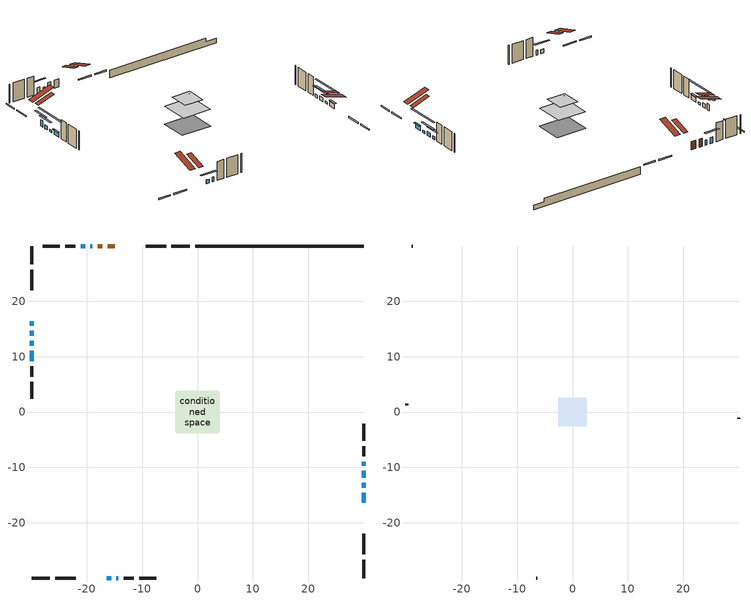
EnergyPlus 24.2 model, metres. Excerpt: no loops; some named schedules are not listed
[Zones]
conditioned space
 floor adiabatic (AdiabaticFloorConstruction): -3.79,-3.79 -3.79,3.79 3.79,3.79 3.79,-3.79 z2.99
 floor foundation (Slab1 construction): -4.04,-3.56 -4.04,3.56 4.04,3.56 4.04,-3.56 z-1.49
 wall outside (RimJoist1 construction): -1.38,29.97 -4.7,29.97 / -29.97,-29.97 -26.65,-29.97 / -29.97,29.97 -29.97,26.65 / 29.97,-29.97 29.97,-26.65 z0.55:0.85
 wall outside (RimJoist2 construction): -5.63,29.97 -9.36,29.97 / -25.72,-29.97 -21.99,-29.97 / -29.97,25.72 -29.97,21.99 / 29.97,-25.72 29.97,-21.99 z0.55:0.85
 wall outside (AdiabaticWallConstruction 1): -14.94,29.97 -16.23,29.97 / -17.16,29.97 -18.04,29.97 z0.55:2.58
 wall outside (AdiabaticWallConstruction): 29.97,-16.41 29.97,-14.58 / -29.97,11.03 -29.97,9.2 z0.55:1.72; -29.97,16.41 -29.97,15.6 / -20.28,29.97 -21.1,29.97 z0.55:2.13; -29.97,14.67 -29.97,13.75 / -16.41,-29.97 -15.59,-29.97 / 29.97,-11.86 29.97,-10.64 z0.55:1.57; 29.97,-13.65 29.97,-12.79 / -29.97,12.83 -29.97,11.96 z0.55:1.11; -18.96,29.97 -19.36,29.97 / -14.67,-29.97 -14.28,-29.97 z0.55:1.77; 29.97,-9.71 29.97,-8.95 z0.55:1.31
 wall outside (Wall1 construction): -22.03,29.97 -23.91,29.97 / -13.35,-29.97 -11.47,-29.97 / -29.97,8.27 -29.97,6.39 / 29.97,-8.02 29.97,-6.14 z0.55:5.43
 wall outside (Wall2 construction): -24.84,29.97 -27.91,29.97 / -10.54,-29.97 -7.47,-29.97 / -29.97,5.47 -29.97,2.39 / 29.97,-5.21 29.97,-2.14 z0.55:5.43
 wall foundation (FoundationWall1 construction): -0.45,29.97,-1.49 -0.45,29.97,0.55 26.93,29.97,0.55 26.93,29.97,-0.35 29.97,29.97,-0.35 29.97,29.97,-1.49
 window (WindowConstruction): 29.97,-16.41 29.97,-14.58 z0.55:1.72
 window (WindowConstruction 5): -29.97,16.41 -29.97,15.6 z0.55:2.13
 window (WindowConstruction 6): -29.97,14.67 -29.97,13.75 z0.55:1.56
 window (WindowConstruction 7): -16.41,-29.97 -15.6,-29.97 z0.55:1.56
 window (WindowConstruction 10): 29.97,-13.65 29.97,-12.79 z0.55:1.11
 window (WindowConstruction 11): -29.97,12.82 -29.97,11.96 z0.55:1.11
 window (WindowConstruction 1): -29.97,11.03 -29.97,9.2 z0.55:1.72
 window (WindowConstruction 8): -18.97,29.97 -19.36,29.97 z0.55:1.77
 window (WindowConstruction 9): -14.67,-29.97 -14.28,-29.97 z0.55:1.77
 window (WindowConstruction 2): 29.97,-11.86 29.97,-10.64 z0.55:1.56
 window (WindowConstruction 3): 29.97,-9.71 29.97,-8.95 z0.55:1.31
 window (WindowConstruction 4): -20.28,29.97 -21.1,29.97 z0.55:2.13
 door (Door): -14.94,29.97 -16.23,29.97 z0.55:2.58
 door (Door 1): -17.16,29.97 -18.04,29.97 z0.55:2.58
 ceiling adiabatic (AdiabaticFloorConstruction): 3.79,-3.79 3.79,3.79 -3.79,3.79 -3.79,-3.79 z2.99
 roof outside (Roof3 construction): -14.01,29.97,5.43 -14.01,25.34,6.97 -12.79,25.34,6.97 -12.79,29.97,5.43; -17.34,-29.97,5.43 -17.34,-25.34,6.97 -18.56,-25.34,6.97 -18.56,-29.97,5.43; -29.97,17.34,5.43 -25.34,17.34,6.97 -25.34,18.56,6.97 -29.97,18.56,5.43; 29.97,-17.34,5.43 25.34,-17.34,6.97 25.34,-18.56,6.97 29.97,-18.56,5.43
attic - vented
 floor to conditioned space (Floor1 construction Reversed): -2.54,-2.54 -2.54,2.54 2.54,2.54 2.54,-2.54 z5.43
 floor to conditioned space (Floor2 construction Reversed): -1.71,-1.71 -1.71,1.71 1.71,1.71 1.71,-1.71 z5.43
 wall outside (Wall3 construction): -28.84,29.97 -29.04,29.97 / -6.54,-29.97 -6.33,-29.97 / -29.97,1.46 -29.97,1.26 / 29.97,-1.21 29.97,-1.01 z0.55:5.43
 roof outside (Roof1 construction): -11.86,29.97,5.43 -11.86,24,7.42 -10.29,24,7.42 -10.29,29.97,5.43; -19.49,-29.97,5.43 -19.49,-24,7.42 -21.06,-24,7.42 -21.06,-29.97,5.43; -29.97,19.49,5.43 -24,19.49,7.42 -24,21.06,7.42 -29.97,21.06,5.43; 29.97,-19.49,5.43 24,-19.49,7.42 24,-21.06,7.42 29.97,-21.06,5.43
shading: 29.97,-14.38 29.97,-16.61 30.38,-16.61 30.38,-14.38 z1.92; -29.97,13.89 -29.97,18.12 -30.38,18.12 -30.38,13.89 z3.84; -29.97,12.04 -29.97,16.38 -30.38,16.38 -30.38,12.04 z3.27; -13.89,-29.97 -18.12,-29.97 -18.12,-30.38 -13.89,-30.38 z3.27; 29.97,-8.79 29.97,-17.65 30.38,-17.65 30.38,-8.79 z5.11; -29.97,7.96 -29.97,16.82 -30.38,16.82 -30.38,7.96 z5.11; -29.97,9 -29.97,11.23 -30.38,11.23 -30.38,9 z1.92; 29.97,-8.93 29.97,-13.57 30.38,-13.57 30.38,-8.93 z3.27; 29.97,-7.24 29.97,-11.42 30.38,-11.42 30.38,-7.24 z3.02; -22.81,29.97 -18.57,29.97 -18.57,30.38 -22.81,30.38 z3.84
[Building]
Building 1: Terrain=Suburbs
[Site:Location]
Quebec Intl AP_QC: Latitude {deg}=46.8; Longitude {deg}=-71.38; Time Zone {hr}=-5; Elevation {m}=74; Keep Site Location Information=Yes
[Site:GroundTemperature:Shallow]
0.0108218, -2.24938, -2.43038, -1.3578, 2.94801, 7.23376, 10.9493, 13.303, 13.5029, 11.5886, 7.96783, 3.81355
[Site:WaterMainsTemperature]
Calculation Method=Schedule; Temperature Schedule=mains temperature schedule
[Material] Roughness=Rough; Thermal Absorptance=0.9
Name | Thickness {m} | Conductivity {W/m-K} | Density {kg/m3} | Specific Heat {J/kg-K} | Solar Absorptance | Visible Absorptance
asphalt or fiberglass shingles | 0.00635 | 0.162714 | 1121.4 | 1465.45 | 0.4 | 0.4
ceiling loosefill ins | 0.169333 | 0.0480833 | 16.02 | 1046.75 | 0.7 | 0.7
ceiling loosefill ins 1 | 0.0846667 | 0.0480833 | 16.02 | 1046.75 | 0.7 | 0.7
ceiling stud and cavity | 0.1397 | 0.121125 | 65.682 | 1177.47 | 0.7 | 0.7
ceiling stud and cavity 1 | 0.1397 | 0.43832 | 65.682 | 1177.47 | 0.7 | 0.7
concrete 4.0 in. | 0.1016 | 1.803125 | 2242.8 | 837.4 | 0.7 | 0.7
concrete 8.0 in. | 0.2032 | 1.803125 | 2242.8 | 837.4 | 0.7 | 0.7
door material | 0.04445 | 0.0451087 | 512.64 | 1214.23 | 0.7 | 0.7
exterior vertical ins | 0.00365657 | 0.029427 | 32.04 | 1214.23 | 0.7 | 0.7
floor covering | 0.0127 | 0.0433444 | 54.468 | 1339.84 | 0.6 | 0.6
floor rigid ins; wall rigid ins | 0.512978 | 0.029427 | 32.04 | 1214.23 | 0.7 | 0.7
floor stud and cavity | 0.1397 | 1.75129 | 37.0049 | 1207.88 | 0.7 | 0.7
furniture material conditioned space 1 | 0.1524 | 0.115458 | 640.8 | 1214.23 | 0.6 | 0.6
gypsum board | 0.0127 | 0.160291 | 801 | 837.4 | 0.6 | 0.6
gypsum board 1 | 0.0127 | 0.160291 | 801 | 837.4 | 0.7 | 0.7
osb sheathing 0.5 in. | 0.0127 | 0.115458 | 512.64 | 1214.23 | 0.7 | 0.7
osb sheathing 0.75 in. | 0.01905 | 0.115458 | 512.64 | 1214.23 | 0.7 | 0.7
osb sheathing 2.0 in. | 0.0508 | 0.115458 | 512.64 | 1214.23 | 0.7 | 0.7
rim joist stud and cavity | 0.0508 | 0.0452492 | 125.044 | 1163.47 | 0.6 | 0.6
rim joist stud and cavity 1 | 0.0508 | 0.0310022 | 125.044 | 1163.47 | 0.6 | 0.6
roof rigid ins | 0.051816 | 0.029427 | 32.04 | 1214.23 | 0.7 | 0.7
roof stud and cavity | 0.2032 | 0.700313 | 78.34581 | 1123.46 | 0.7 | 0.7
wall stud and cavity | 0.1397 | 0.092577 | 139.0536 | 1170.24 | 0.7 | 0.7
wall stud and cavity 1 | 0.1397 | 0.0892446 | 139.0536 | 1170.24 | 0.7 | 0.7
wall stud and cavity 2 | 0.0889 | 6.1454 | 50.32683 | 1063.81 | 0.6 | 0.6
wall stud and cavity 3 | 0.0889 | 0.380278 | 52.3479 | 1209.89 | 0.7 | 0.7
wall stud and cavity 4 | 0.0889 | 0.391764 | 83.0341 | 1211.67 | 0.7 | 0.7
wood siding | 0.0254 | 0.102417 | 544.68 | 1172.36 | 0.4 | 0.4
wood siding 1 | 0.00254 | 0.102417 | 544.68 | 1172.36 | 0.4 | 0.4
wood siding 2; wood siding 3; wood siding 4 | 0.0254 | 0.102417 | 544.68 | 1172.36 | 0.7 | 0.7
[WindowMaterial:SimpleGlazingSystem]
Name | U-Factor {W/m2-K} | Solar Heat Gain Coefficient
WindowMaterial | 2.9378 | 0.65
WindowMaterial 1 | 2.929848 | 0.66
WindowMaterial 2 | 2.97187 | 0.61
WindowMaterial 3 | 2.93496 | 0.65
WindowMaterial 4 | 2.94461 | 0.64
WindowMaterial 5 | 2.95256 | 0.63
WindowMaterial 6 | 2.992306 | 0.59
WindowMaterial 7 | 2.98833 | 0.6
[Construction]
AdiabaticFloorConstruction: floor stud and cavity, floor rigid ins, osb sheathing 0.75 in., floor covering
AdiabaticWallConstruction: wood siding 3, wall rigid ins, wall stud and cavity 3, gypsum board
AdiabaticWallConstruction 1: wood siding 4, wall rigid ins, wall stud and cavity 3, gypsum board
Door; Door 1: door material
Floor1 construction Reversed: gypsum board, ceiling stud and cavity, ceiling loosefill ins
Floor2 construction Reversed: gypsum board, ceiling stud and cavity 1, ceiling loosefill ins 1
FoundationWall1 construction: concrete 8.0 in., gypsum board 1
furniture construction conditioned space 1: furniture material conditioned space 1
PartitionWallConstruction: gypsum board, wall stud and cavity 4, gypsum board
RimJoist1 construction: wood siding 2, osb sheathing 2.0 in., rim joist stud and cavity
RimJoist2 construction: wood siding 2, osb sheathing 2.0 in., rim joist stud and cavity 1
Roof1 construction: asphalt or fiberglass shingles
Roof3 construction: asphalt or fiberglass shingles, roof rigid ins, osb sheathing 0.75 in., roof stud and cavity, gypsum board
Slab1 construction: concrete 4.0 in.
Wall1 construction: wood siding, osb sheathing 0.5 in., wall stud and cavity, gypsum board
Wall2 construction: wood siding, osb sheathing 0.5 in., wall stud and cavity 1, gypsum board
Wall3 construction: wood siding 1, wall stud and cavity 2
WindowConstruction; WindowConstruction 1: WindowMaterial
WindowConstruction 10; WindowConstruction 11: WindowMaterial 7
WindowConstruction 2: WindowMaterial 1
WindowConstruction 3: WindowMaterial 2
WindowConstruction 4; WindowConstruction 5: WindowMaterial 3
WindowConstruction 6: WindowMaterial 4
WindowConstruction 7: WindowMaterial 5
WindowConstruction 8; WindowConstruction 9: WindowMaterial 6
[Zone] Multiplier=1; Part of Total Floor Area=Yes
Name | Volume {m3}
attic - vented | 12.1564
conditioned space | 355.5
[Space]
Name | Zone | Volume {m3}
attic - vented 1 | attic - vented | 12.1564
conditioned space 1 | conditioned space | 355.5
[ZoneInfiltration:EffectiveLeakageArea]
infil attic - vented 1: Zone or Space=attic - vented 1; Schedule=Always On Discrete; Effective Air Leakage Area {cm2}=1388.68; Stack Coefficient=0.000477581; Wind Coefficient=1.47653e-05
[ZoneMixing]
whole house fan mix: Zone or Space=attic - vented; Schedule=Always On Continuous; Design Flow Rate Calculation Method=Flow/Zone; Design Flow Rate {m3/s}=0; Source Zone or Space=conditioned space
[SurfaceProperty:ExposedFoundationPerimeter]
Slab1: Exposed Perimeter Calculation Method=TotalExposedPerimeter; Total Exposed Perimeter {m}=30.42
[InternalMass] Zone or ZoneList=conditioned space; Space or SpaceList=conditioned space 1
Name | Construction | Surface Area {m2}
furniture mass conditioned space 1 | furniture construction conditioned space 1 | 46.084
partition wall mass | PartitionWallConstruction | 115.21
[Lights]
interior lighting: Zone or ZoneList or Space or SpaceList=conditioned space 1; Schedule=interior lighting schedule; Design Level Calculation Method=LightingLevel; Lighting Level {W}=343.2; Return Air Fraction=0; Fraction Radiant=0.6; Fraction Visible=0.2; Fraction Replaceable=1
[People]
occupants: Zone or ZoneList or Space or SpaceList=conditioned space 1; Number of People Schedule=occupants schedule; Number of People Calculation Method=People; Number of People=3; Fraction Radiant=0.314171; Sensible Heat Fraction=0.56303; Activity Level Schedule=occupants activity schedule; Carbon Dioxide Generation Rate {m3/s-W}=0; Enable ASHRAE 55 Comfort Warnings=No; Mean Radiant Temperature Calculation Type=EnclosureAveraged
[ElectricEquipment] Zone or ZoneList or Space or SpaceList=conditioned space 1; Design Level Calculation Method=EquipmentLevel
Name | Schedule | Design Level {W} | Fraction Latent | Fraction Radiant | Fraction Lost
clothes dryer | clothes dryer schedule | 140.772 | 0.015 | 0.081 | 0.85
clothes washer | clothes washer schedule | 32.1985 | 0.03 | 0.162 | 0.7
cooking range | cooking range schedule | 215.147 | 0.08 | 0.432 | 0.2
dishwasher | dishwasher schedule | 66.8632 | 0.3 | 0.18 | 0.4
fridge | fridge schedule | 72.9452 | 0 | 0.6 | 0
mech vent house fan | mech vent house fan schedule | 0 | 0 | 0 | 1
mech vent house fan cfis | mech vent house fan cfis schedule | 0 | 0 | 0 | 0
mech vent range fan 0 | mech vent range fan 0 schedule | 57 | 0 | 0 | 1
misc plug loads | misc plug loads schedule | 494.7 | 0.045 | 0.513 | 0.1
whole house fan | Always On Discrete | 0 | 0 | 0 | 1
[OtherEquipment] Zone or ZoneList or Space or SpaceList=conditioned space 1; Design Level Calculation Method=EquipmentLevel
Name | Fuel Type | Schedule | Design Level {W} | Fraction Latent | Fraction Radiant | Fraction Lost
clothes dryer 1 | Electricity | clothes dryer schedule | 0 | 0.015 | 0.081 | 0.85
cooking range 1 | Electricity | cooking range schedule | 0 | 0.08 | 0.432 | 0.2
general water use latent | None | general water use schedule | 62.594 | 1 | 0 | 0
general water use sensible | None | general water use schedule | -61.6891 | 0 | 0.6 | 0
mech vent house fan latent load | None | Always On Discrete | 0 | 1 | 0 | 0
mech vent house fan sensible load | None | Always On Discrete | 0 | 0 | 0 | 0
water heater energy adjustment1 | Electricity | Always On Discrete | 0.01 | 0 | 0 | 1
[ZoneInfiltration:DesignFlowRate] Zone or ZoneList or Space or SpaceList=conditioned space 1; Schedule=Always On Discrete; Design Flow Rate Calculation Method=Flow/Zone; Design Flow Rate {m3/s}=0
infil flow; natural vent flow; whole house fan flow
[AvailabilityManager:Scheduled]
furnace airloop Availability Manager: Schedule=Always On Discrete
[Foundation:Kiva]
Foundation Kiva 1: Initial Indoor Air Temperature {C}=18; Wall Height Above Grade {m}=0.549981; Wall Depth Below Slab {m}=0.2032; Custom Block Material Name 1=exterior vertical ins; Custom Block Depth 1 {m}=2.04; Custom Block X Position 1 {m}=0.2159; Custom Block Z Position 1 {m}=0
[Foundation:Kiva:Settings]
Soil Conductivity {W/m-K}=0.849921; Soil Density {kg/m3}=1842.3; Soil Specific Heat {J/kg-K}=418.7; Ground Solar Absorptivity=0.9; Ground Thermal Absorptivity=0.9; Ground Surface Roughness {m}=0.03; Far-Field Width {m}=40; Deep-Ground Boundary Condition=ZeroFlux; Deep-Ground Depth {m}=40; Minimum Cell Dimension {m}=0.2; Maximum Cell Growth Coefficient=3; Simulation Timestep=Timestep
[Exterior:Lights]
exterior lighting: Schedule=exterior lighting schedule; Design Level {W}=75.6
[EnergyManagementSystem:GlobalVariable]
furnace_airloop_Fan_RTF
infil_program_Qfan
infil_program_Qinf
natural_vent_program_Qnv
natural_vent_program_Qwhf
[EnergyManagementSystem:Sensor]
Name | Output:Variable or Output:Meter Index Key | Output:Variable or Output:Meter
airflow_gain | infil flow | Infiltration Sensible Heat Gain Energy
airflow_gain_1 | natural vent flow | Infiltration Sensible Heat Gain Energy
airflow_gain_2 | whole house fan flow | Infiltration Sensible Heat Gain Energy
airflow_loss | infil flow | Infiltration Sensible Heat Loss Energy
airflow_loss_1 | natural vent flow | Infiltration Sensible Heat Loss Energy
airflow_loss_2 | whole house fan flow | Infiltration Sensible Heat Loss Energy
clg_load_cond |  | Cooling:EnergyTransfer:Zone:CONDITIONED SPACE
clg_sp_s; clg_sp_s_1 | cooling setpoint | Schedule Value
clothes_dryer_exhaust_0_sch_s | clothes dryer exhaust 0 schedule | Schedule Value
cool_season | cooling season schedule | Schedule Value
htg_load_cond |  | Heating:EnergyTransfer:Zone:CONDITIONED SPACE
htg_sp_s; htg_sp_s_1 | heating setpoint | Schedule Value
ig_ee_conv | clothes dryer | Electric Equipment Convective Heating Energy
ig_ee_conv_2 | cooking range | Electric Equipment Convective Heating Energy
ig_ee_conv_4 | fridge | Electric Equipment Convective Heating Energy
ig_ee_conv_5 | misc plug loads | Electric Equipment Convective Heating Energy
ig_ee_conv_6 | whole house fan | Electric Equipment Convective Heating Energy
ig_ee_rad | clothes dryer | Electric Equipment Radiant Heating Energy
ig_ee_rad_2 | cooking range | Electric Equipment Radiant Heating Energy
ig_ee_rad_4 | fridge | Electric Equipment Radiant Heating Energy
ig_ee_rad_5 | misc plug loads | Electric Equipment Radiant Heating Energy
ig_ee_rad_6 | whole house fan | Electric Equipment Radiant Heating Energy
ig_lgt_conv | interior lighting | Lights Convective Heating Energy
ig_lgt_rad | interior lighting | Lights Radiant Heating Energy
ig_lgt_vis | interior lighting | Lights Visible Radiation Heating Energy
ig_oe_conv | clothes dryer 1 | Other Equipment Convective Heating Energy
ig_oe_conv_1 | cooking range 1 | Other Equipment Convective Heating Energy
ig_oe_conv_2 | general water use latent | Other Equipment Convective Heating Energy
ig_oe_conv_3 | general water use sensible | Other Equipment Convective Heating Energy
ig_oe_conv_4 | water heater energy adjustment1 | Other Equipment Convective Heating Energy
ig_oe_rad | clothes dryer 1 | Other Equipment Radiant Heating Energy
ig_oe_rad_1 | cooking range 1 | Other Equipment Radiant Heating Energy
ig_oe_rad_2 | general water use latent | Other Equipment Radiant Heating Energy
ig_oe_rad_3 | general water use sensible | Other Equipment Radiant Heating Energy
ig_oe_rad_4 | water heater energy adjustment1 | Other Equipment Radiant Heating Energy
ig_ppl_conv | occupants | People Convective Heating Energy
ig_ppl_rad | occupants | People Radiant Heating Energy
im_conv | furniture mass conditioned space 1 | Surface Inside Face Convection Heat Gain Energy
im_conv_1 | partition wall mass | Surface Inside Face Convection Heat Gain Energy
im_ig | furniture mass conditioned space 1 | Surface Inside Face Internal Gains Radiation Heat Gain Energy
im_ig_1 | partition wall mass | Surface Inside Face Internal Gains Radiation Heat Gain Energy
im_lgt | furniture mass conditioned space 1 | Surface Inside Face Lights Radiation Heat Gain Energy
im_lgt_1 | partition wall mass | Surface Inside Face Lights Radiation Heat Gain Energy
im_sol | furniture mass conditioned space 1 | Surface Inside Face Solar Radiation Heat Gain Energy
im_sol_1 | partition wall mass | Surface Inside Face Solar Radiation Heat Gain Energy
im_surf | furniture mass conditioned space 1 | Surface Inside Face Net Surface Thermal Radiation Heat Gain Energy
im_surf_1 | partition wall mass | Surface Inside Face Net Surface Thermal Radiation Heat Gain Energy
mech_vent_range_fan_0_sch_s | mech vent range fan 0 schedule | Schedule Value
mv_conv | mech vent house fan | Electric Equipment Convective Heating Energy
mv_conv_1 | mech vent house fan cfis | Electric Equipment Convective Heating Energy
mv_conv_2 | mech vent range fan 0 | Electric Equipment Convective Heating Energy
mv_conv_3 | mech vent house fan latent load | Other Equipment Convective Heating Energy
mv_conv_4 | mech vent house fan sensible load | Other Equipment Convective Heating Energy
mv_rad | mech vent house fan | Electric Equipment Radiant Heating Energy
mv_rad_1 | mech vent house fan cfis | Electric Equipment Radiant Heating Energy
mv_rad_2 | mech vent range fan 0 | Electric Equipment Radiant Heating Energy
mv_rad_3 | mech vent house fan latent load | Other Equipment Radiant Heating Energy
mv_rad_4 | mech vent house fan sensible load | Other Equipment Radiant Heating Energy
natural_vent_s | natural vent schedule | Schedule Value
out_pb_s |  | Site Outdoor Air Barometric Pressure
out_wt_s |  | Site Outdoor Air Humidity Ratio
site_vw_s |  | Site Wind Speed
ss_back_out | Window1 | Surface Window Shortwave from Zone Back Out Window Heat Transfer Rate
ss_back_out_1 | Window10 | Surface Window Shortwave from Zone Back Out Window Heat Transfer Rate
ss_back_out_10 | Window8 | Surface Window Shortwave from Zone Back Out Window Heat Transfer Rate
ss_back_out_11 | Window9 | Surface Window Shortwave from Zone Back Out Window Heat Transfer Rate
ss_back_out_2 | Window11 | Surface Window Shortwave from Zone Back Out Window Heat Transfer Rate
ss_back_out_3 | Window12 | Surface Window Shortwave from Zone Back Out Window Heat Transfer Rate
ss_back_out_4 | Window13 | Surface Window Shortwave from Zone Back Out Window Heat Transfer Rate
ss_back_out_5 | Window14 | Surface Window Shortwave from Zone Back Out Window Heat Transfer Rate
ss_back_out_6 | Window3 | Surface Window Shortwave from Zone Back Out Window Heat Transfer Rate
ss_back_out_7 | Window5 | Surface Window Shortwave from Zone Back Out Window Heat Transfer Rate
ss_back_out_8 | Window6 | Surface Window Shortwave from Zone Back Out Window Heat Transfer Rate
ss_back_out_9 | Window7 | Surface Window Shortwave from Zone Back Out Window Heat Transfer Rate
ss_conv | Door1 | Surface Inside Face Convection Heat Gain Energy
ss_conv_1 | Door3 | Surface Inside Face Convection Heat Gain Energy
ss_conv_10 | Window6 | Surface Inside Face Convection Heat Gain Energy
ss_conv_11 | Window7 | Surface Inside Face Convection Heat Gain Energy
ss_conv_12 | Window8 | Surface Inside Face Convection Heat Gain Energy
ss_conv_13 | Window9 | Surface Inside Face Convection Heat Gain Energy
ss_conv_2 | Window1 | Surface Inside Face Convection Heat Gain Energy
ss_conv_3 | Window10 | Surface Inside Face Convection Heat Gain Energy
ss_conv_4 | Window11 | Surface Inside Face Convection Heat Gain Energy
ss_conv_5 | Window12 | Surface Inside Face Convection Heat Gain Energy
ss_conv_6 | Window13 | Surface Inside Face Convection Heat Gain Energy
ss_conv_7 | Window14 | Surface Inside Face Convection Heat Gain Energy
ss_conv_8 | Window3 | Surface Inside Face Convection Heat Gain Energy
ss_conv_9 | Window5 | Surface Inside Face Convection Heat Gain Energy
ss_ig | Door1 | Surface Inside Face Internal Gains Radiation Heat Gain Energy
ss_ig_1 | Door3 | Surface Inside Face Internal Gains Radiation Heat Gain Energy
ss_ig_10 | Window6 | Surface Inside Face Internal Gains Radiation Heat Gain Energy
ss_ig_11 | Window7 | Surface Inside Face Internal Gains Radiation Heat Gain Energy
ss_ig_12 | Window8 | Surface Inside Face Internal Gains Radiation Heat Gain Energy
ss_ig_13 | Window9 | Surface Inside Face Internal Gains Radiation Heat Gain Energy
ss_ig_2 | Window1 | Surface Inside Face Internal Gains Radiation Heat Gain Energy
ss_ig_3 | Window10 | Surface Inside Face Internal Gains Radiation Heat Gain Energy
ss_ig_4 | Window11 | Surface Inside Face Internal Gains Radiation Heat Gain Energy
ss_ig_5 | Window12 | Surface Inside Face Internal Gains Radiation Heat Gain Energy
ss_ig_6 | Window13 | Surface Inside Face Internal Gains Radiation Heat Gain Energy
ss_ig_7 | Window14 | Surface Inside Face Internal Gains Radiation Heat Gain Energy
ss_ig_8 | Window3 | Surface Inside Face Internal Gains Radiation Heat Gain Energy
ss_ig_9 | Window5 | Surface Inside Face Internal Gains Radiation Heat Gain Energy
ss_lgt | Door1 | Surface Inside Face Lights Radiation Heat Gain Energy
ss_lgt_1 | Door3 | Surface Inside Face Lights Radiation Heat Gain Energy
ss_sol | Door1 | Surface Inside Face Solar Radiation Heat Gain Energy
ss_sol_1 | Door3 | Surface Inside Face Solar Radiation Heat Gain Energy
ss_surf | Door1 | Surface Inside Face Net Surface Thermal Radiation Heat Gain Energy
ss_surf_1 | Door3 | Surface Inside Face Net Surface Thermal Radiation Heat Gain Energy
ss_surf_10 | Window6 | Surface Inside Face Net Surface Thermal Radiation Heat Gain Energy
ss_surf_11 | Window7 | Surface Inside Face Net Surface Thermal Radiation Heat Gain Energy
ss_surf_12 | Window8 | Surface Inside Face Net Surface Thermal Radiation Heat Gain Energy
ss_surf_13 | Window9 | Surface Inside Face Net Surface Thermal Radiation Heat Gain Energy
ss_surf_2 | Window1 | Surface Inside Face Net Surface Thermal Radiation Heat Gain Energy
ss_surf_3 | Window10 | Surface Inside Face Net Surface Thermal Radiation Heat Gain Energy
ss_surf_4 | Window11 | Surface Inside Face Net Surface Thermal Radiation Heat Gain Energy
ss_surf_5 | Window12 | Surface Inside Face Net Surface Thermal Radiation Heat Gain Energy
ss_surf_6 | Window13 | Surface Inside Face Net Surface Thermal Radiation Heat Gain Energy
ss_surf_7 | Window14 | Surface Inside Face Net Surface Thermal Radiation Heat Gain Energy
ss_surf_8 | Window3 | Surface Inside Face Net Surface Thermal Radiation Heat Gain Energy
ss_surf_9 | Window5 | Surface Inside Face Net Surface Thermal Radiation Heat Gain Energy
ss_trans_in | Window1 | Surface Window Transmitted Solar Radiation Rate
ss_trans_in_1 | Window10 | Surface Window Transmitted Solar Radiation Rate
ss_trans_in_10 | Window8 | Surface Window Transmitted Solar Radiation Rate
ss_trans_in_11 | Window9 | Surface Window Transmitted Solar Radiation Rate
ss_trans_in_2 | Window11 | Surface Window Transmitted Solar Radiation Rate
ss_trans_in_3 | Window12 | Surface Window Transmitted Solar Radiation Rate
ss_trans_in_4 | Window13 | Surface Window Transmitted Solar Radiation Rate
ss_trans_in_5 | Window14 | Surface Window Transmitted Solar Radiation Rate
ss_trans_in_6 | Window3 | Surface Window Transmitted Solar Radiation Rate
ss_trans_in_7 | Window5 | Surface Window Transmitted Solar Radiation Rate
ss_trans_in_8 | Window6 | Surface Window Transmitted Solar Radiation Rate
ss_trans_in_9 | Window7 | Surface Window Transmitted Solar Radiation Rate
ss_trans_out | Window1 | Surface Inside Face Initial Transmitted Diffuse Transmitted Out Window Solar Radiation Rate
ss_trans_out_1 | Window10 | Surface Inside Face Initial Transmitted Diffuse Transmitted Out Window Solar Radiation Rate
ss_trans_out_10 | Window8 | Surface Inside Face Initial Transmitted Diffuse Transmitted Out Window Solar Radiation Rate
ss_trans_out_11 | Window9 | Surface Inside Face Initial Transmitted Diffuse Transmitted Out Window Solar Radiation Rate
